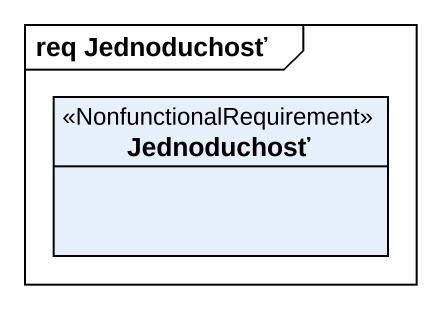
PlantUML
@startuml
mainframe req Jednoduchosť
hide circle
hide empty members
class Jednoduchosť <<NonfunctionalRequirement>>
@enduml
